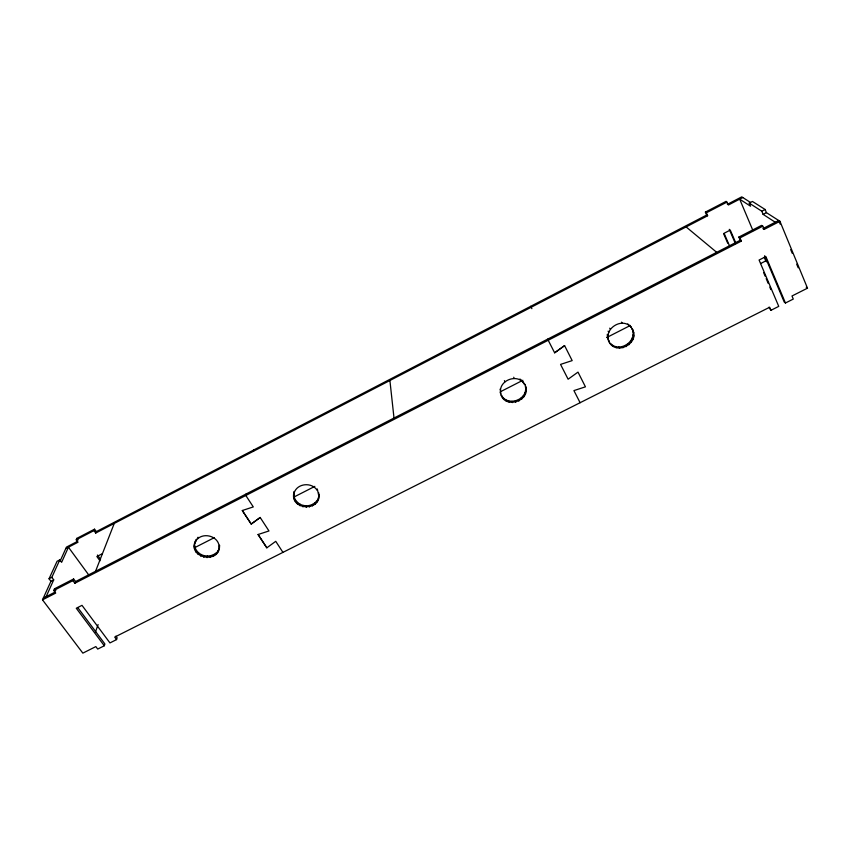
<?xml version="1.0" encoding="UTF-8"?>
<svg xmlns="http://www.w3.org/2000/svg" width="850" height="850" viewBox="0 0 850 850"><rect width="100%" height="100%" fill="white"/><g stroke="black" fill="none" stroke-linecap="round" stroke-linejoin="round"><path stroke-width="1.27" d="M293.696 495.879L294.259 491.47C287.948 510.68 323.032 512.423 318.654 492.713M318.41 499.088L318.931 494.679M318.867 496.156L317.294 488.973M317.135 501.797L318.474 497.601M315.116 504.124L315.191 502.626L317.199 500.31M312.513 505.888L312.587 504.39L315.191 502.626M309.474 506.983L309.57 505.484L312.587 504.39M306.234 507.333L306.329 505.835L309.57 505.484M302.993 506.919L303.089 505.421C298.084 504.156 293.888 499.715 293.824 494.402M299.965 505.761L300.082 504.263M297.373 503.933L297.489 502.446M295.375 501.574L295.502 500.087M294.121 498.822L294.249 497.335M218.843 549.653L219.523 545.211C220.575 564.952 186.32 558.099 195.712 540.398M194.225 546.603L194.937 542.162M246.096 493.999L245.831 495.497L253.289 506.919L242.303 510.521L251.207 524.067L260.185 517.491L268.972 530.963L258.071 534.512L266.826 547.825L275.751 541.322L282.954 552.394M253.491 451.265L253.714 449.979M217.664 552.298L219.173 548.059M215.751 554.551L217.993 550.694M213.222 556.272L213.562 554.657L216.081 552.946M524.333 383.488C534.427 400.01 503.253 411.411 500.31 392.264L500.746 393.497C497.707 380.141 518.574 372.502 524.832 384.71L520.827 379.631M210.248 557.345L210.598 555.73L213.562 554.657M501.819 396.429L501.383 395.186C507.673 407.224 528.286 399.67 525.385 386.421L525.884 387.642M207.049 557.685L207.4 556.07L210.598 555.73M203.809 557.292L204.17 555.677C199.219 554.466 194.884 550.279 194.607 545.009M200.781 556.176L201.142 554.561M198.135 554.412L198.518 552.808M196.084 552.128L196.467 550.513M608.069 335.474L607.325 334.379L607.442 337.609L609.153 341.732C602.969 329.237 621.786 316.678 631.029 327.069L627.768 323.956M194.746 549.461L195.128 547.857M194.554 543.745L198.008 537.232M195.712 541.089L196.095 539.506M610.927 344.346L610.183 343.23C619.406 353.462 638.01 341.041 631.986 328.621C641.463 343.039 614.933 356.968 608.409 340.627M88.782 575.004L68.436 547.209L61.614 562.339L59.787 559.863L51.829 577.331L53.709 579.859L50.936 581.294L42.5 599.856L82.854 653.14L95.848 646.595L97.707 649.081L104.295 645.766L76.277 608.249L81.993 605.338L109.948 642.919L116.556 639.593L117.13 637.808L115.897 636.151M104.295 645.766L104.901 643.971L77.743 607.559M95.444 632.028L98.101 624.58M95.54 571.327L114.24 523.462M74.853 583.249L75.544 581.57L740.222 240.252L741.359 241.102L74.853 583.249L72.919 580.646L73.621 578.967L75.544 581.57M95.71 533.046L96.305 531.622L706.679 215.05L707.625 215.773L95.71 533.046L93.957 530.602L94.552 529.178L96.305 531.622M42.5 599.856L55.696 593.088L53.752 590.495L54.496 588.795L73.621 578.967M65.79 548.579L77.998 542.236L76.234 539.793L76.872 538.358L94.552 529.178M46.112 596.711L53.709 579.859M59.968 561.404L66.459 547.102L77.531 541.365M50.936 581.294L49.045 578.765L57.078 561.266L59.787 559.863M294.132 492.936C297.128 483.108 312.024 481.865 317.231 490.439M260.185 517.469L251.207 524.046L242.303 510.499M554.625 352.803L564.581 345.599L572.167 360.602L560.554 364.406L568.108 379.217L578 372.119L585.438 386.835L573.92 390.596L580.114 402.73M564.591 345.621L554.636 352.814L547.644 339.139M197.625 538.815C204.754 532.206 218.716 536.658 219.194 546.805M706.679 215.05L705.394 212.096L726.112 201.344L728.386 205.009L742.804 197.529M76.234 539.793L93.957 530.602M705.394 212.096L706.339 212.808L727.111 202.024M727.377 204.319L741.753 196.86L750.454 202.428M752.972 230.637L739.67 199.155L750.518 206.189L749.232 203.118L752.452 201.45L765.128 209.493L766.434 212.649L779.949 221.298L807.5 288.171L791.987 295.991L793.273 299.072L785.453 303.004L784.21 302.005L764.671 255.691M49.045 578.765L51.829 577.331M749.232 203.118L761.802 211.214L765.128 209.493M102.149 553.796L96.858 556.516L99.96 560.798M761.802 211.214L763.109 214.359L766.434 212.649M740.222 240.252L738.852 237.054L761.579 225.377L762.779 226.185L764.129 229.415L779.949 221.298M53.752 590.495L72.919 580.646M738.852 237.054L739.989 237.894L762.779 226.185M43.265 598.166L55.346 591.951M194.278 547.867L214.37 537.625M293.558 497.239L314.829 486.381M500.395 391.754L522.846 380.301M606.762 337.503L630.403 325.444M760.58 263.564L766.477 260.557M768.899 307.243L770.961 310.303L778.749 306.372L759.082 260.036L765.871 256.583L785.453 303.004M204.17 555.677L207.4 556.07M303.089 505.421L306.329 505.835M763.109 214.359L775.274 222.254M764.129 229.415L762.918 228.597L778.696 220.49L780.194 224.134M806.204 287.204L807.5 288.171M767.816 262.469L765.765 260.918L764.224 257.284M686.12 226.918L716.699 252.333M54.496 588.795L55.792 590.527M632.931 331.649L633.739 332.733M116.556 639.593L114.707 637.096L769.654 307.243L770.961 310.303M633.016 334.879L633.824 335.973M621.509 322.15L622.285 323.212M632.219 338.087L633.027 339.182M76.872 538.358L78.051 539.973M630.615 341.052L631.412 342.157M97.453 555.039L100.544 559.321M628.299 343.57L629.096 344.686M625.441 345.483L626.227 346.609M609.694 328.185L610.438 329.258M622.221 346.662L622.997 347.777M608.101 331.171L608.834 332.254M618.864 347.023L619.629 348.139M615.591 346.534L616.356 347.661M630.222 325.996L632.793 329.694M612.638 345.249L613.392 346.364M607.442 337.609L608.175 338.714M258.081 534.491L266.826 547.804M531.176 307.286L530.676 306.329L531.877 308.678M706.339 212.808L707.625 215.773M729.746 246.383L724.083 233.272L730.267 230.084L735.919 243.217M723.605 233.708L727.717 243.217M729.268 229.33L735.409 243.631M739.989 237.894L741.359 241.102M763.587 272.521L765.138 276.165M766.169 278.598L768.241 283.464M769.792 287.119L770.822 289.553M790.702 249.602L792.2 253.247M796.694 264.159L798.203 267.803M522.495 380.949L522.994 382.16M525.576 389.555L526.086 390.788M519.998 378.973L520.487 380.184M524.907 392.658L525.406 393.901M523.409 395.537L523.908 396.78M513.719 377.241L514.197 378.441M521.209 397.991L521.698 399.234M518.436 399.851L518.914 401.104M515.281 400.998L515.759 402.252M504.422 380.641L504.868 381.852M511.966 401.359L512.433 402.613M508.714 400.892L509.161 402.156M505.729 399.649L506.175 400.902M503.232 397.704L503.668 398.958M500.087 389.141L500.522 390.362M389.906 380.513L394.007 418.062"/></g></svg>
